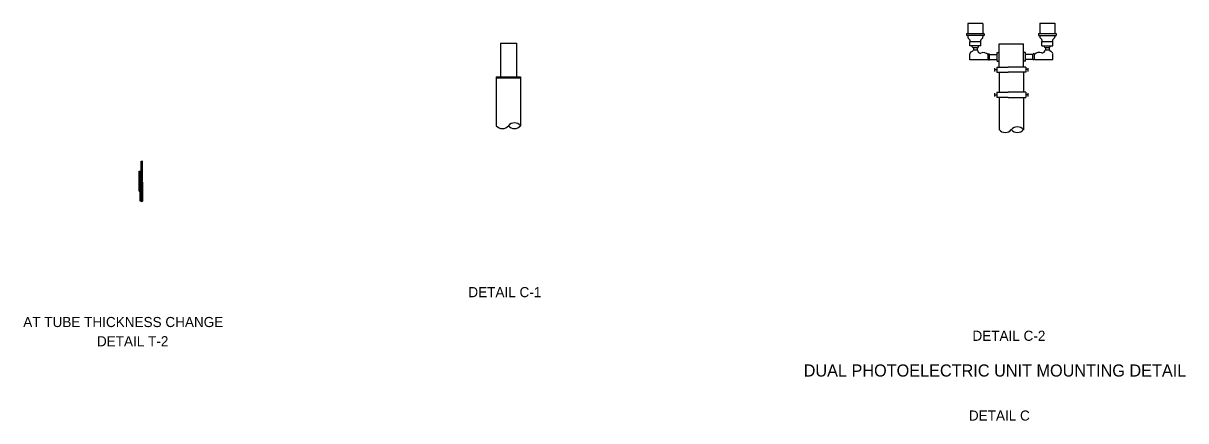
# Model space of a CAD drawing. Extents: x -840.1 to -783.3, y 475 to 498.6.
# Drawn here: x -797.75 to -783.32, y 482.39 to 487.33 of the extents above; entities that cross this region are included whole.
import ezdxf

# ---------------------------------------------------------------- set-up
doc = ezdxf.new("R2010")
doc.units = 0
doc.layers.add('es_DETAIL', color=7, linetype='Continuous')
doc.layers.add('es_NO-PLOT', color=7, linetype='Continuous')

msp = doc.modelspace()

# ---------------------------------------------------------------- linework, layer by layer
at = {"layer": 'es_DETAIL'}
for p, q in [((-785.837, 487.327), (-786.025, 487.327)), ((-786.025, 487.327), (-786.025, 487.198)), ((-785.837, 487.327), (-785.837, 487.198)), ((-785.132, 487.329), (-784.943, 487.329)), ((-785.132, 487.329), (-785.132, 487.201)), ((-784.943, 487.329), (-784.943, 487.201)), ((-785.822, 487.198), (-786.04, 487.198)), ((-786.04, 487.198), (-786.04, 487.176)), ((-785.822, 487.176), (-786.04, 487.176)), ((-786.025, 487.176), (-786.025, 487.159)), ((-785.837, 487.176), (-785.837, 487.159)), ((-785.822, 487.198), (-785.822, 487.176)), ((-785.147, 487.201), (-784.928, 487.201)), ((-785.147, 487.201), (-785.147, 487.178)), ((-785.147, 487.178), (-784.928, 487.178)), ((-785.132, 487.178), (-785.132, 487.162)), ((-784.943, 487.178), (-784.943, 487.162)), ((-784.928, 487.201), (-784.928, 487.178)), ((-791.83, 487.081), (-791.83, 486.664)), ((-791.83, 487.081), (-791.63, 487.081)), ((-791.63, 487.081), (-791.63, 486.664)), ((-785.863, 487.1), (-785.999, 487.1)), ((-785.999, 487.048), (-785.999, 487.1)), ((-785.863, 487.048), (-785.999, 487.048)), ((-785.969, 487.038), (-785.969, 487.048)), ((-785.903, 486.995), (-785.959, 486.995)), ((-785.908, 487.025), (-785.954, 487.025)), ((-785.954, 487.025), (-785.954, 486.995)), ((-785.908, 487.025), (-785.908, 486.995)), ((-785.893, 487.038), (-785.893, 487.048)), ((-785.863, 487.048), (-785.863, 487.1)), ((-785.661, 486.859), (-785.661, 486.966)), ((-785.661, 486.966), (-785.634, 486.966)), ((-785.634, 486.785), (-785.634, 487.074)), ((-785.634, 487.074), (-785.334, 487.074)), ((-785.334, 486.785), (-785.334, 487.074)), ((-785.308, 486.966), (-785.334, 486.966)), ((-785.308, 486.859), (-785.308, 486.966)), ((-785.106, 487.103), (-784.97, 487.103)), ((-785.106, 487.05), (-785.106, 487.103)), ((-785.106, 487.05), (-784.97, 487.05)), ((-785.075, 487.04), (-785.075, 487.05)), ((-785.065, 486.997), (-785.009, 486.997)), ((-785.06, 487.027), (-785.015, 487.027)), ((-785.06, 487.027), (-785.06, 486.997)), ((-785.015, 487.027), (-785.015, 486.997)), ((-785, 487.04), (-785, 487.05)), ((-784.97, 487.05), (-784.97, 487.103)), ((-785.999, 486.874), (-785.999, 486.949)), ((-785.782, 486.874), (-785.999, 486.874)), ((-785.782, 486.874), (-785.773, 486.882)), ((-785.773, 486.882), (-785.773, 486.94)), ((-785.754, 486.942), (-785.661, 486.942)), ((-785.754, 486.882), (-785.754, 486.94)), ((-785.754, 486.879), (-785.661, 486.879)), ((-785.661, 486.859), (-785.634, 486.859)), ((-785.308, 486.859), (-785.334, 486.859)), ((-785.215, 486.942), (-785.308, 486.942)), ((-785.215, 486.879), (-785.308, 486.879)), ((-785.215, 486.884), (-785.215, 486.942)), ((-785.196, 486.884), (-785.196, 486.942)), ((-785.187, 486.877), (-785.196, 486.884)), ((-785.187, 486.877), (-784.97, 486.877)), ((-784.97, 486.877), (-784.97, 486.951)), ((-785.691, 486.773), (-785.691, 486.731)), ((-785.691, 486.754), (-785.666, 486.754)), ((-785.666, 486.785), (-785.523, 486.785)), ((-785.666, 486.785), (-785.666, 486.722)), ((-785.666, 486.722), (-785.523, 486.722)), ((-785.634, 486.722), (-785.634, 486.471)), ((-785.303, 486.785), (-785.523, 486.785)), ((-785.303, 486.722), (-785.523, 486.722)), ((-785.334, 486.722), (-785.334, 486.471)), ((-785.303, 486.785), (-785.303, 486.722)), ((-785.278, 486.754), (-785.303, 486.754)), ((-785.278, 486.773), (-785.278, 486.731)), ((-791.88, 486.664), (-791.58, 486.664)), ((-791.88, 486.664), (-791.88, 486.056)), ((-791.88, 486.653), (-791.58, 486.653)), ((-791.772, 486.653), (-791.772, 486.664)), ((-791.689, 486.653), (-791.689, 486.664)), ((-791.58, 486.664), (-791.58, 486.056)), ((-785.691, 486.459), (-785.691, 486.42)), ((-785.691, 486.439), (-785.666, 486.439)), ((-785.666, 486.471), (-785.523, 486.471)), ((-785.666, 486.471), (-785.666, 486.408)), ((-785.523, 486.408), (-785.666, 486.408)), ((-785.634, 486.408), (-785.634, 486.007)), ((-785.303, 486.471), (-785.523, 486.471)), ((-785.523, 486.408), (-785.303, 486.408)), ((-785.334, 486.408), (-785.334, 486.007)), ((-785.303, 486.471), (-785.303, 486.408)), ((-785.278, 486.439), (-785.303, 486.439)), ((-785.278, 486.459), (-785.278, 486.42)), ((-796.289, 485.367), (-796.289, 485.615)), ((-796.289, 485.615), (-796.273, 485.615)), ((-796.276, 485.615), (-796.289, 485.602)), ((-796.273, 485.611), (-796.289, 485.596)), ((-796.273, 485.59), (-796.289, 485.575)), ((-796.273, 485.584), (-796.289, 485.568)), ((-796.273, 485.563), (-796.289, 485.548)), ((-796.273, 485.557), (-796.289, 485.541)), ((-796.273, 485.536), (-796.289, 485.52)), ((-796.273, 485.529), (-796.289, 485.514)), ((-796.273, 485.367), (-796.273, 485.615)), ((-796.314, 485.242), (-796.314, 485.492)), ((-796.314, 485.492), (-796.289, 485.492)), ((-796.304, 485.482), (-796.314, 485.47)), ((-796.304, 485.476), (-796.314, 485.464)), ((-796.304, 485.454), (-796.314, 485.443)), ((-796.304, 485.448), (-796.314, 485.437)), ((-796.304, 485.427), (-796.314, 485.415)), ((-796.304, 485.421), (-796.314, 485.409)), ((-796.304, 485.4), (-796.314, 485.388)), ((-796.304, 485.393), (-796.314, 485.382)), ((-796.304, 485.117), (-796.304, 485.492)), ((-796.289, 485.467), (-796.304, 485.482)), ((-796.289, 485.458), (-796.304, 485.474)), ((-796.289, 485.439), (-796.304, 485.455)), ((-796.289, 485.431), (-796.304, 485.447)), ((-796.289, 485.412), (-796.304, 485.428)), ((-796.289, 485.404), (-796.304, 485.419)), ((-796.289, 485.385), (-796.304, 485.4)), ((-796.289, 485.376), (-796.304, 485.392)), ((-796.289, 485.486), (-796.295, 485.492)), ((-796.273, 485.508), (-796.289, 485.493)), ((-796.273, 485.502), (-796.289, 485.486)), ((-796.273, 485.481), (-796.289, 485.465)), ((-796.273, 485.474), (-796.289, 485.459)), ((-796.273, 485.454), (-796.289, 485.438)), ((-796.273, 485.447), (-796.289, 485.432)), ((-796.273, 485.426), (-796.289, 485.411)), ((-796.273, 485.42), (-796.289, 485.404)), ((-796.273, 485.399), (-796.289, 485.383)), ((-796.273, 485.392), (-796.289, 485.377)), ((-796.304, 485.372), (-796.314, 485.361)), ((-796.304, 485.366), (-796.314, 485.354)), ((-796.304, 485.345), (-796.314, 485.333)), ((-796.304, 485.339), (-796.314, 485.327)), ((-796.304, 485.317), (-796.314, 485.306)), ((-796.304, 485.311), (-796.314, 485.3)), ((-796.304, 485.29), (-796.314, 485.278)), ((-796.304, 485.284), (-796.314, 485.272)), ((-796.304, 485.263), (-796.314, 485.251)), ((-796.304, 485.257), (-796.314, 485.245)), ((-796.314, 485.242), (-796.304, 485.242)), ((-796.298, 485.367), (-796.304, 485.373)), ((-796.304, 485.367), (-796.273, 485.367)), ((-796.304, 485.355), (-796.268, 485.355)), ((-796.268, 485.309), (-796.304, 485.348)), ((-796.268, 485.291), (-796.304, 485.33)), ((-796.268, 485.282), (-796.304, 485.321)), ((-796.268, 485.263), (-796.304, 485.302)), ((-796.268, 485.255), (-796.304, 485.293)), ((-796.268, 485.236), (-796.304, 485.275)), ((-796.268, 485.227), (-796.304, 485.266)), ((-796.268, 485.209), (-796.304, 485.247)), ((-796.268, 485.2), (-796.304, 485.239)), ((-796.268, 485.318), (-796.302, 485.355)), ((-796.268, 485.337), (-796.284, 485.355)), ((-796.273, 485.371), (-796.277, 485.367)), ((-796.268, 485.346), (-796.275, 485.355)), ((-796.268, 485.125), (-796.268, 485.355)), ((-796.268, 485.181), (-796.304, 485.22)), ((-796.268, 485.173), (-796.304, 485.211)), ((-796.268, 485.154), (-796.304, 485.193)), ((-796.268, 485.145), (-796.304, 485.184)), ((-796.268, 485.127), (-796.304, 485.165)), ((-796.27, 485.121), (-796.304, 485.156)), ((-796.286, 485.119), (-796.304, 485.138)), ((-796.299, 485.124), (-796.304, 485.129)), ((-796.304, 485.117), (-796.296, 485.127)), ((-796.296, 485.127), (-796.292, 485.116)), ((-796.292, 485.116), (-796.282, 485.121)), ((-796.282, 485.121), (-796.273, 485.117)), ((-796.273, 485.117), (-796.268, 485.125))]:
    msp.add_line(p, q, dxfattribs=at)
for centre, radius, start, end in [((-786.005, 487.158), 0.0198, 176.5016, 234.9582), ((-786.041, 487.102), 0.046, 357.3817, 58.2966), ((-785.821, 487.103), 0.0456, 123.9938, 182.9159), ((-785.856, 487.158), 0.0198, 299.1898, 3.4984), ((-785.112, 487.16), 0.0198, 176.5016, 240.8102), ((-785.147, 487.105), 0.0456, 357.0841, 56.0062), ((-784.928, 487.105), 0.046, 121.7034, 182.6183), ((-784.963, 487.16), 0.0198, 305.0418, 3.4984), ((-785.961, 486.942), 0.0387, 103.487, 170.5571), ((-785.975, 486.994), 0.0155, 288.5177, 1.0399), ((-785.955, 487.039), 0.0141, 185.4799, 274.1459), ((-785.907, 487.039), 0.0141, 265.8541, 354.5201), ((-785.87, 486.991), 0.0339, 174.349, 285.7774), ((-785.83, 486.889), 0.0761, 40.921, 113.3294), ((-785.138, 486.891), 0.0761, 66.6706, 139.079), ((-785.099, 486.994), 0.0339, 254.2226, 5.651), ((-785.061, 487.042), 0.0141, 185.4799, 274.1459), ((-785.014, 487.042), 0.0141, 265.8541, 354.5201), ((-784.994, 486.997), 0.0155, 178.9601, 251.4823), ((-785.008, 486.945), 0.0387, 9.4429, 76.513), ((-785.763, 486.939), 0.00944, 3.4902, 176.5098), ((-785.763, 486.883), 0.00944, 183.4902, 356.5098), ((-785.205, 486.942), 0.00944, 3.4902, 176.5098), ((-785.205, 486.885), 0.00944, 183.4902, 356.5098), ((-791.805, 486.118), 0.0972, 219.4789, 320.5211), ((-791.655, 485.994), 0.0972, 39.4789, 140.5211), ((-791.655, 486.118), 0.0972, 219.4789, 320.5211), ((-785.559, 486.069), 0.0972, 219.4789, 320.5211), ((-785.409, 485.945), 0.0972, 39.4789, 140.5211), ((-785.409, 486.069), 0.0972, 219.4789, 320.5211)]:
    msp.add_arc(centre, radius, start, end, dxfattribs=at)

# ---------------------------------------------------------------- texts
at = {"layer": 'es_NO-PLOT'}
for s, height, p in [('DETAIL C-1', 0.1257, (-792.227, 483.926)), ('AT TUBE THICKNESS CHANGE', 0.1257, (-797.755, 483.555)), ('DETAIL C-2', 0.1257, (-785.967, 483.384)), ('DETAIL T-2', 0.1257, (-796.84, 483.316)), ('DUAL PHOTOELECTRIC UNIT MOUNTING DETAIL', 0.15084, (-788.063, 482.94)), ('DETAIL C', 0.1257, (-786.011, 482.393))]:
    msp.add_text(s, height=height, dxfattribs=at).set_placement(p)

doc.saveas('drawing.dxf')
